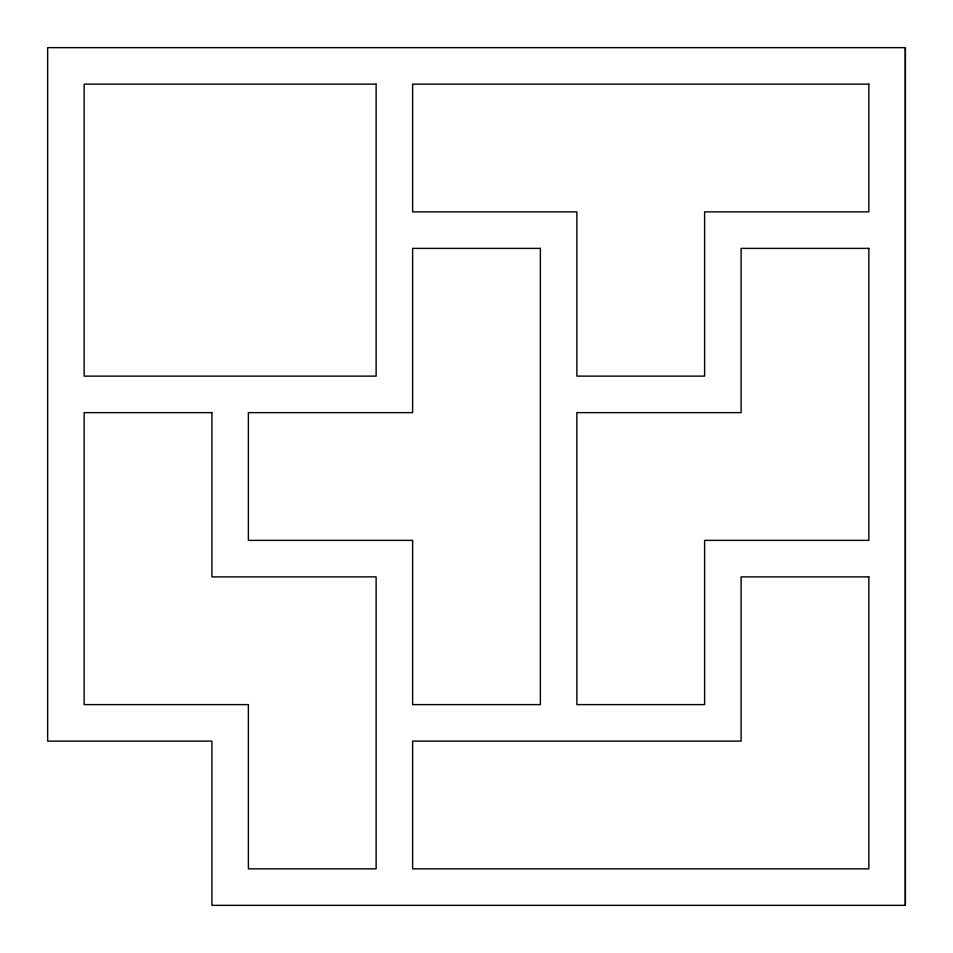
<?xml version="1.0" encoding="UTF-8"?>
<svg xmlns="http://www.w3.org/2000/svg" width="953" height="953" viewBox="0 0 953 953"><rect width="100%" height="100%" fill="white"/><g stroke="black" fill="none" stroke-linecap="round" stroke-linejoin="round"><path stroke-width="1.43" d="M905.35 905.35L905.35 47.65L47.65 47.65L47.65 741.112L211.888 741.112L211.888 905.35L905.35 905.35L905.35 47.65M376.137 84.15L84.15 84.15L84.15 376.125L376.137 376.125L376.125 84.15M868.85 84.15L412.625 84.15L412.625 211.888L576.875 211.888L576.875 376.125L704.612 376.125L704.612 211.888L868.85 211.888L868.85 84.15M540.375 248.388L412.625 248.388L412.625 412.625L248.388 412.625L248.388 540.375L412.625 540.375L412.625 704.612L540.375 704.612L540.375 248.388M868.85 248.388L741.112 248.388L741.112 412.625L576.863 412.625L576.875 704.612L704.612 704.612L704.612 540.375L868.85 540.375L868.85 248.388M211.888 412.625L84.15 412.625L84.15 704.612L248.388 704.612L248.388 868.85L376.137 868.85L376.125 576.875L211.888 576.875L211.888 412.625M868.85 576.875L741.112 576.875L741.112 741.112L412.625 741.112L412.625 868.85L868.85 868.85L868.85 576.875"/></g></svg>
